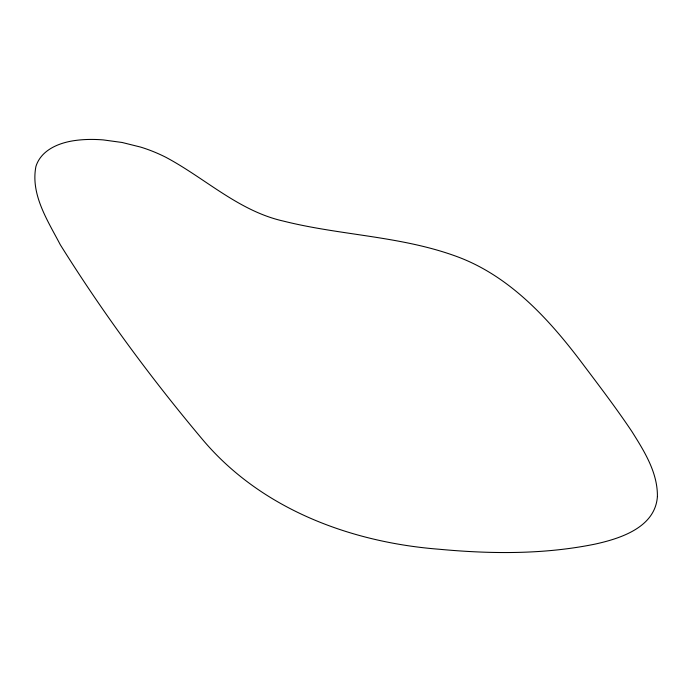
<?xml version="1.0" encoding="UTF-8"?>
<svg xmlns="http://www.w3.org/2000/svg" width="692" height="692" viewBox="0 0 692 692"><rect width="100%" height="100%" fill="white"/><g stroke="black" fill="none" stroke-linecap="round" stroke-linejoin="round"><path stroke-width="1.04" d="M657.4 496.596C655.194 527.451 620.447 538.523 595.025 544.12C543.826 554.569 491.009 554.067 439.178 549.249C350.688 542.364 261.126 509.087 202.73 439.723C150.925 378.152 102.918 313.009 60.282 244.726C47.843 220.817 30.353 194.573 35.941 166.374C41.356 149.429 59.988 142.37 76.155 140.372A131.082 66.328 25.4 0 1 103.229 139.905L122.138 142.483L140.606 147.085A82.218 41.607 25.4 0 1 165.604 157.153C205.057 178.078 238.61 211.025 283.383 221.085C339.824 235.28 399.232 235.937 454.376 255.651C507.634 274.335 547.268 317.152 580.527 360.999C598.035 384.285 615.768 407.424 631.978 431.644C644.295 451.288 657.755 472.567 657.4 496.596"/></g></svg>
